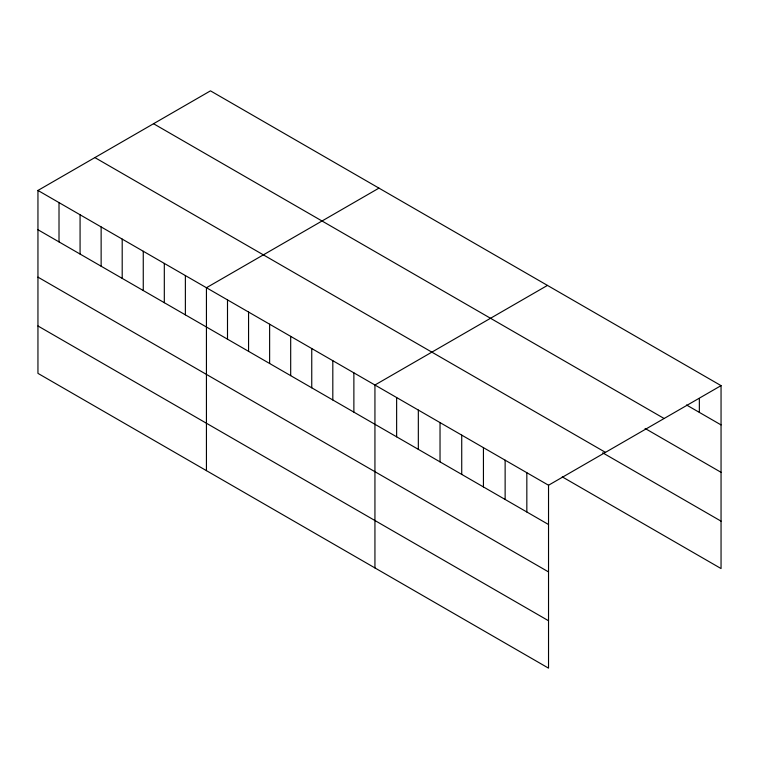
<?xml version="1.0" encoding="UTF-8"?>
<svg xmlns="http://www.w3.org/2000/svg" width="759" height="759" viewBox="0 0 759 759"><rect width="100%" height="100%" fill="white"/><g stroke="black" fill="none" stroke-linecap="round" stroke-linejoin="round"><path stroke-width="1.14" d="M37.95 190.452L548.529 485.238L548.529 668.148L37.95 373.371L37.95 190.452L210.471 90.852L721.05 385.629L721.05 568.548L562.248 476.861M378.959 188.128L206.439 287.737L206.439 470.646M547.457 285.403L374.937 385.012L374.937 567.922M548.529 485.238L721.05 385.629M686.525 404.983L721.05 424.917M153.536 123.717L664.116 418.503M645.103 428.465L721.05 472.316M94.884 157.587L605.464 452.364M602.684 452.81L721.05 521.148M37.95 229.74L548.529 524.516M37.95 277.13L548.529 571.916M37.95 325.972L548.529 620.748M699.352 398.522L699.352 412.384M526.831 472.705L526.831 511.993M505.133 460.182L505.133 499.46M483.436 447.649L483.436 486.936M461.728 435.125L461.728 474.403M440.03 422.592L440.03 461.88M418.332 410.069L418.332 449.347M396.634 397.536L396.634 436.823M353.874 372.849L353.874 412.128M332.812 360.696L332.812 399.974M311.75 348.533L311.75 387.811M290.688 336.37L290.688 375.648M269.625 324.216L269.625 363.495M248.563 312.053L248.563 351.332M227.501 299.89L227.501 339.169M185.376 275.574L185.376 314.852M164.314 263.411L164.314 302.689M143.261 251.257L143.261 290.536M122.199 239.094L122.199 278.373M101.137 226.932L101.137 266.219M80.075 214.778L80.075 254.056M59.012 202.615L59.012 241.893"/></g></svg>
